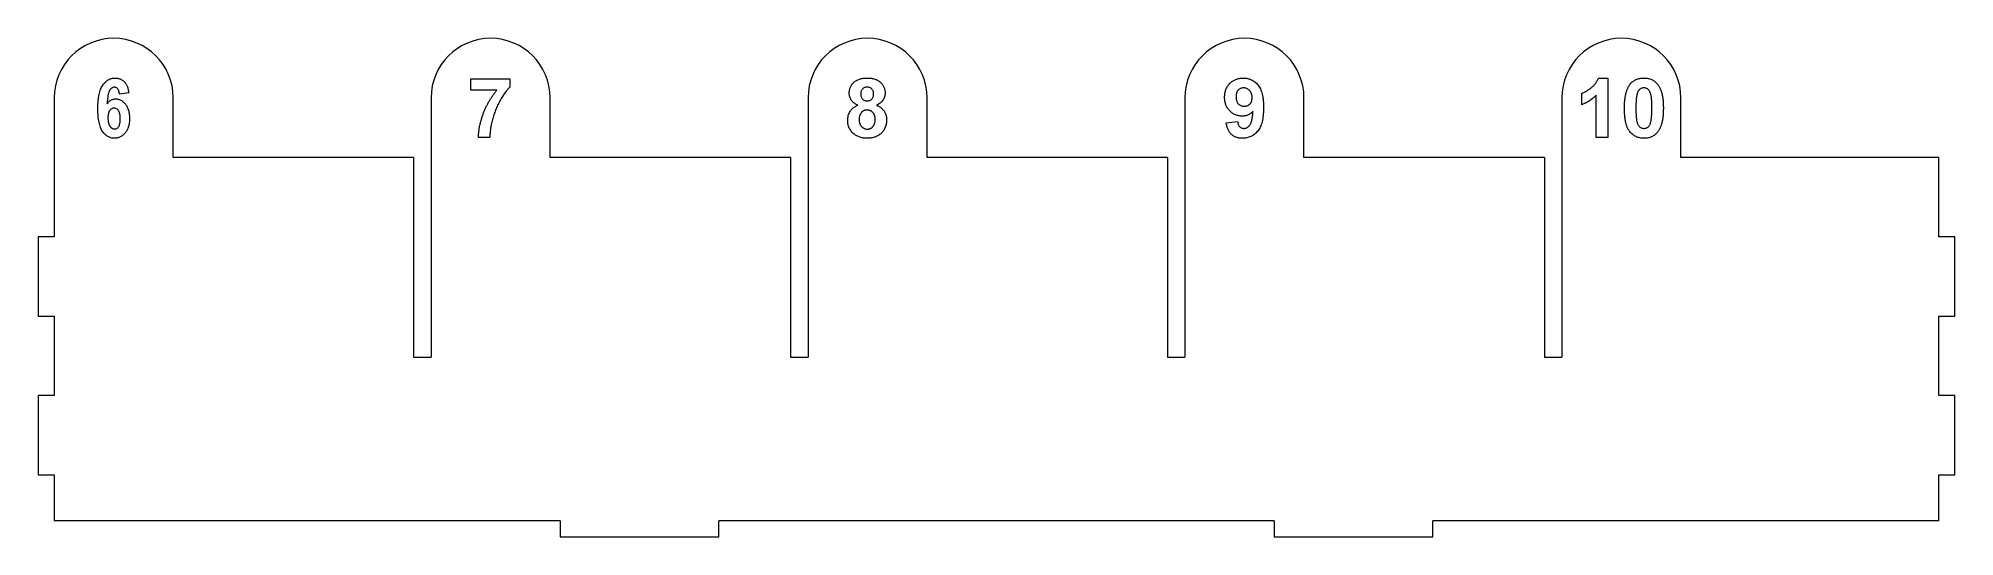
# Model space of a CAD drawing. Header units: millimetres. Extents: x -4 to 479, y 4 to 130.
import ezdxf

# ---------------------------------------------------------------- set-up
doc = ezdxf.new("R2010")
doc.units = ezdxf.units.MM

msp = doc.modelspace()

# ---------------------------------------------------------------- linework, layer by layer
at = {"color": 7, "linetype": 'Continuous', "lineweight": 15}
for p, q in [((18.8, 116.3), (16.46, 115.91)), ((105, 119.81), (114.81, 119.81)), ((105, 116.92), (105, 119.81)), ((111.54, 116.92), (105, 116.92)), ((114.81, 119.81), (114.81, 117.69)), ((385, 113.27), (385, 116.15)), ((389.22, 120), (391.54, 120)), ((391.54, 120), (391.54, 105)), ((0, 115), (0, 80)), ((30, 100), (30, 115)), ((95, 115), (95, 49.6)), ((125, 100), (125, 115)), ((190, 115), (190, 49.6)), ((220, 100), (220, 115)), ((285, 115), (285, 49.6)), ((315, 100), (315, 115)), ((380, 115), (380, 49.6)), ((388.65, 105), (388.65, 115.68)), ((410, 100), (410, 115)), ((295.38, 108.72), (298.27, 109.04)), ((109.81, 105), (106.92, 105)), ((391.54, 105), (388.65, 105)), ((90.6, 100), (30, 100)), ((90.6, 100), (90.6, 49.6)), ((185.6, 100), (125, 100)), ((185.6, 100), (185.6, 49.6)), ((280.6, 100), (220, 100)), ((280.6, 100), (280.6, 49.6)), ((375.6, 100), (315, 100)), ((375.6, 100), (375.6, 49.6)), ((475, 100), (410, 100)), ((475, 80), (475, 100)), ((-4, 80), (-4, 60)), ((0, 80), (-4, 80)), ((479, 80), (475, 80)), ((479, 60), (479, 80)), ((-4, 60), (0, 60)), ((0, 60), (0, 40)), ((475, 60), (479, 60)), ((475, 40), (475, 60)), ((90.6, 49.6), (95, 49.6)), ((185.6, 49.6), (190, 49.6)), ((280.6, 49.6), (285, 49.6)), ((375.6, 49.6), (380, 49.6)), ((-4, 40), (-4, 20)), ((0, 40), (-4, 40)), ((479, 40), (475, 40)), ((479, 20), (479, 40)), ((-4, 20), (0, 20)), ((0, 20), (0, 8.4)), ((475, 20), (479, 20)), ((475, 8.4), (475, 20)), ((127.5, 8.4), (0, 8.4)), ((127.5, 8.4), (127.5, 4.4)), ((167.5, 4.4), (167.5, 8.4)), ((307.5, 8.4), (167.5, 8.4)), ((307.5, 8.4), (307.5, 4.4)), ((475, 8.4), (347.5, 8.4)), ((347.5, 4.4), (347.5, 8.4)), ((127.5, 4.4), (167.5, 4.4)), ((307.5, 4.4), (347.5, 4.4))]:
    msp.add_line(p, q, dxfattribs=at)
for centre in [(15, 115), (110, 115), (205, 115), (300, 115), (395, 115)]:
    msp.add_arc(centre, 15, 0, 180, dxfattribs=at)
for points, knots in [([(11.01, 112.32), (11.01, 112.65), (11.02, 113.28), (11.07, 114.2), (11.17, 115.04), (11.3, 115.82), (11.47, 116.52), (11.68, 117.15), (11.93, 117.71), (12.22, 118.2), (12.54, 118.62), (12.88, 118.99), (13.24, 119.31), (13.63, 119.56), (14.04, 119.76), (14.47, 119.9), (14.92, 119.99), (15.23, 120), (15.39, 120)], [0, 0, 0, 0, 0.0997724, 0.1926307, 0.2784825, 0.3578504, 0.430434, 0.4977119, 0.559453, 0.6163221, 0.6697109, 0.7200398, 0.7682955, 0.8150071, 0.8604504, 0.9058217, 0.9521972, 1, 1, 1, 1]), ([(15.18, 117.66), (15.12, 117.66), (15, 117.66), (14.82, 117.61), (14.66, 117.55), (14.5, 117.46), (14.35, 117.34), (14.21, 117.19), (14.07, 117.02), (13.95, 116.82), (13.83, 116.59), (13.73, 116.3), (13.63, 115.96), (13.55, 115.56), (13.49, 115.11), (13.42, 114.61), (13.38, 114.06), (13.36, 113.67), (13.34, 113.47)], [0, 0, 0, 0, 0.036051, 0.071099, 0.106421, 0.143019, 0.181198, 0.221291, 0.26423, 0.310567, 0.362914, 0.423853, 0.4947, 0.575047, 0.665754, 0.76708, 0.878462, 1, 1, 1, 1]), ([(16.46, 115.91), (16.45, 116.05), (16.42, 116.31), (16.33, 116.66), (16.22, 116.97), (16.08, 117.22), (15.9, 117.42), (15.68, 117.56), (15.44, 117.65), (15.27, 117.66), (15.18, 117.66)], [0, 0, 0, 0, 0.171655, 0.323282, 0.456935, 0.574966, 0.682895, 0.785667, 0.888509, 1, 1, 1, 1]), ([(15.39, 120), (15.5, 120), (15.72, 119.99), (16.03, 119.95), (16.33, 119.88), (16.62, 119.78), (16.89, 119.64), (17.16, 119.49), (17.4, 119.3), (17.64, 119.08), (17.86, 118.84), (18.06, 118.56), (18.23, 118.26), (18.39, 117.92), (18.53, 117.56), (18.64, 117.16), (18.73, 116.74), (18.78, 116.45), (18.8, 116.3)], [0, 0, 0, 0, 0.058659, 0.115582, 0.170707, 0.225262, 0.279884, 0.334919, 0.390447, 0.447803, 0.506743, 0.567538, 0.630844, 0.696745, 0.766415, 0.839905, 0.917894, 1, 1, 1, 1]), ([(106.92, 105), (106.93, 105.26), (106.95, 105.77), (107.02, 106.54), (107.14, 107.32), (107.28, 108.09), (107.47, 108.88), (107.68, 109.66), (107.94, 110.45), (108.23, 111.24), (108.55, 112.02), (108.9, 112.79), (109.27, 113.53), (109.67, 114.25), (110.1, 114.95), (110.55, 115.63), (111.03, 116.29), (111.37, 116.71), (111.54, 116.92)], [0, 0, 0, 0, 0.058953, 0.118561, 0.178523, 0.239353, 0.301026, 0.363774, 0.427383, 0.492334, 0.557476, 0.62196, 0.685889, 0.749255, 0.812267, 0.875036, 0.937534, 1, 1, 1, 1]), ([(114.81, 117.69), (114.71, 117.59), (114.5, 117.37), (114.19, 117.02), (113.89, 116.64), (113.58, 116.23), (113.27, 115.79), (112.97, 115.31), (112.66, 114.79), (112.24, 114.07), (111.75, 113.13), (111.24, 111.95), (110.8, 110.74), (110.5, 109.71), (110.3, 108.89), (110.16, 108.28), (110.05, 107.7), (109.96, 107.12), (109.89, 106.57), (109.84, 106.03), (109.81, 105.51), (109.81, 105.17), (109.81, 105)], [0, 0, 0, 0, 0.031427, 0.064605, 0.099439, 0.136456, 0.175352, 0.216101, 0.258978, 0.304007, 0.395757, 0.487616, 0.579874, 0.672707, 0.718695, 0.763079, 0.805893, 0.847386, 0.8876, 0.926386, 0.963755, 1, 1, 1, 1]), ([(200.38, 116.2), (200.39, 116.34), (200.39, 116.6), (200.45, 116.99), (200.54, 117.36), (200.67, 117.71), (200.84, 118.04), (201.04, 118.36), (201.28, 118.66), (201.56, 118.93), (201.87, 119.18), (202.21, 119.4), (202.58, 119.59), (202.99, 119.74), (203.42, 119.86), (203.89, 119.94), (204.39, 119.99), (204.73, 120), (204.9, 120)], [0, 0, 0, 0, 0.060588, 0.118973, 0.175831, 0.232135, 0.287686, 0.343567, 0.400777, 0.459546, 0.51958, 0.580726, 0.642741, 0.707504, 0.775327, 0.846028, 0.920907, 1, 1, 1, 1]), ([(202.55, 113.16), (202.46, 113.19), (202.28, 113.27), (202.02, 113.4), (201.79, 113.55), (201.57, 113.7), (201.37, 113.86), (201.2, 114.04), (201.03, 114.23), (200.85, 114.49), (200.66, 114.83), (200.5, 115.27), (200.4, 115.73), (200.39, 116.04), (200.38, 116.2)], [0, 0, 0, 0, 0.074845, 0.146911, 0.216512, 0.282333, 0.34654, 0.409365, 0.470779, 0.530736, 0.648995, 0.764529, 0.880748, 1, 1, 1, 1]), ([(204.92, 117.69), (204.8, 117.69), (204.57, 117.68), (204.24, 117.59), (203.95, 117.44), (203.71, 117.23), (203.51, 116.97), (203.37, 116.68), (203.28, 116.34), (203.27, 116.1), (203.27, 115.98)], [0, 0, 0, 0, 0.13476, 0.257747, 0.376379, 0.495459, 0.614324, 0.734951, 0.86198, 1, 1, 1, 1]), ([(203.27, 115.98), (203.27, 115.85), (203.28, 115.6), (203.37, 115.25), (203.51, 114.94), (203.7, 114.68), (203.95, 114.48), (204.23, 114.33), (204.55, 114.25), (204.78, 114.24), (204.89, 114.23)], [0, 0, 0, 0, 0.144102, 0.275997, 0.397647, 0.516215, 0.632499, 0.749124, 0.869144, 1, 1, 1, 1]), ([(204.89, 114.23), (205.01, 114.24), (205.24, 114.25), (205.57, 114.34), (205.85, 114.48), (206.1, 114.69), (206.3, 114.95), (206.44, 115.26), (206.53, 115.61), (206.53, 115.85), (206.54, 115.99)], [0, 0, 0, 0, 0.131009, 0.252583, 0.368363, 0.485362, 0.603738, 0.725976, 0.85584, 1, 1, 1, 1]), ([(204.9, 120), (205.08, 120), (205.42, 119.99), (205.91, 119.94), (206.37, 119.86), (206.81, 119.74), (207.21, 119.59), (207.59, 119.41), (207.93, 119.18), (208.24, 118.93), (208.52, 118.66), (208.76, 118.36), (208.97, 118.04), (209.13, 117.71), (209.26, 117.36), (209.35, 116.99), (209.41, 116.6), (209.42, 116.34), (209.42, 116.2)], [0, 0, 0, 0, 0.078715, 0.152764, 0.223531, 0.290545, 0.355368, 0.417847, 0.478669, 0.539111, 0.598255, 0.655802, 0.71198, 0.767583, 0.82394, 0.880851, 0.939356, 1, 1, 1, 1]), ([(206.54, 115.99), (206.53, 116.11), (206.53, 116.35), (206.44, 116.68), (206.3, 116.98), (206.1, 117.23), (205.86, 117.44), (205.58, 117.59), (205.26, 117.68), (205.04, 117.69), (204.92, 117.69)], [0, 0, 0, 0, 0.140007, 0.267766, 0.389639, 0.510214, 0.628546, 0.746348, 0.867824, 1, 1, 1, 1]), ([(209.42, 116.2), (209.42, 116.04), (209.4, 115.71), (209.29, 115.23), (209.11, 114.78), (208.86, 114.37), (208.54, 113.99), (208.16, 113.66), (207.72, 113.37), (207.4, 113.23), (207.24, 113.16)], [0, 0, 0, 0, 0.125211, 0.24639, 0.365556, 0.487097, 0.609911, 0.734683, 0.864055, 1, 1, 1, 1]), ([(295, 115.12), (295, 115.3), (295.01, 115.65), (295.08, 116.16), (295.18, 116.64), (295.33, 117.1), (295.51, 117.53), (295.74, 117.94), (296.01, 118.32), (296.32, 118.66), (296.66, 118.98), (297.03, 119.25), (297.42, 119.48), (297.84, 119.67), (298.27, 119.82), (298.73, 119.92), (299.21, 119.99), (299.54, 120), (299.71, 120)], [0, 0, 0, 0, 0.0702401, 0.137781, 0.2022781, 0.2652494, 0.3267062, 0.3874493, 0.4479539, 0.5093841, 0.5704959, 0.630509, 0.6895452, 0.7490025, 0.8093527, 0.8708551, 0.9340937, 1, 1, 1, 1]), ([(299.77, 117.5), (299.64, 117.49), (299.39, 117.48), (299.02, 117.38), (298.7, 117.21), (298.46, 117.02), (298.29, 116.83), (298.18, 116.66), (298.09, 116.48), (298.01, 116.27), (297.96, 116.04), (297.91, 115.8), (297.89, 115.53), (297.89, 115.34), (297.88, 115.24)], [0, 0, 0, 0, 0.116432, 0.226623, 0.334817, 0.444791, 0.501477, 0.560592, 0.621726, 0.686881, 0.757556, 0.832367, 0.913624, 1, 1, 1, 1]), ([(299.71, 120), (299.89, 119.99), (300.25, 119.99), (300.77, 119.9), (301.27, 119.76), (301.75, 119.57), (302.19, 119.32), (302.62, 119.02), (303.01, 118.66), (303.39, 118.25), (303.73, 117.78), (304.02, 117.23), (304.27, 116.61), (304.46, 115.92), (304.62, 115.16), (304.73, 114.34), (304.8, 113.44), (304.8, 112.82), (304.81, 112.49)], [0, 0, 0, 0, 0.053428, 0.104767, 0.15499, 0.204591, 0.2542, 0.304645, 0.356754, 0.410519, 0.467065, 0.527275, 0.59174, 0.661417, 0.736574, 0.817931, 0.905566, 1, 1, 1, 1]), ([(301.92, 115.05), (301.92, 115.14), (301.92, 115.33), (301.88, 115.59), (301.83, 115.84), (301.77, 116.08), (301.67, 116.3), (301.56, 116.5), (301.43, 116.69), (301.23, 116.91), (300.95, 117.15), (300.58, 117.35), (300.18, 117.48), (299.91, 117.49), (299.77, 117.5)], [0, 0, 0, 0, 0.078126, 0.151839, 0.221479, 0.288322, 0.353512, 0.416424, 0.478916, 0.541174, 0.661362, 0.77505, 0.886066, 1, 1, 1, 1]), ([(385, 116.15), (385.19, 116.23), (385.59, 116.38), (386.19, 116.7), (386.81, 117.09), (387.33, 117.48), (387.74, 117.83), (388.03, 118.11), (388.3, 118.39), (388.53, 118.69), (388.74, 119), (388.93, 119.32), (389.1, 119.65), (389.18, 119.88), (389.22, 120)], [0, 0, 0, 0, 0.104473, 0.218653, 0.342856, 0.479269, 0.549541, 0.617424, 0.683535, 0.748597, 0.812176, 0.874869, 0.937429, 1, 1, 1, 1]), ([(395.77, 112.43), (395.77, 112.6), (395.77, 112.94), (395.79, 113.44), (395.82, 113.91), (395.86, 114.38), (395.91, 114.82), (395.97, 115.24), (396.05, 115.65), (396.14, 116.04), (396.23, 116.41), (396.35, 116.76), (396.46, 117.09), (396.6, 117.4), (396.74, 117.7), (396.9, 117.98), (397.07, 118.24), (397.19, 118.4), (397.25, 118.48)], [0, 0, 0, 0, 0.081529, 0.159787, 0.235743, 0.308564, 0.379174, 0.446742, 0.511904, 0.574573, 0.634354, 0.692516, 0.748439, 0.802149, 0.853871, 0.90396, 0.952602, 1, 1, 1, 1]), ([(397.25, 118.48), (397.36, 118.6), (397.56, 118.84), (397.92, 119.15), (398.3, 119.41), (398.72, 119.63), (399.17, 119.8), (399.64, 119.91), (400.15, 119.99), (400.5, 120), (400.67, 120)], [0, 0, 0, 0, 0.123958, 0.2447, 0.363941, 0.484152, 0.605999, 0.731306, 0.862758, 1, 1, 1, 1]), ([(398.98, 116.03), (398.95, 115.93), (398.89, 115.72), (398.83, 115.38), (398.78, 115), (398.73, 114.57), (398.7, 114.09), (398.67, 113.57), (398.66, 113), (398.66, 112.6), (398.65, 112.4)], [0, 0, 0, 0, 0.082373, 0.177042, 0.283337, 0.401576, 0.532699, 0.675937, 0.831413, 1, 1, 1, 1]), ([(400.67, 117.5), (400.58, 117.5), (400.4, 117.49), (400.14, 117.43), (399.89, 117.32), (399.65, 117.18), (399.44, 116.99), (399.25, 116.72), (399.1, 116.4), (399.02, 116.16), (398.98, 116.03)], [0, 0, 0, 0, 0.112424, 0.222385, 0.330122, 0.441243, 0.558075, 0.686949, 0.834033, 1, 1, 1, 1]), ([(400.67, 120), (400.85, 120), (401.2, 119.99), (401.71, 119.91), (402.18, 119.79), (402.63, 119.63), (403.05, 119.41), (403.43, 119.14), (403.79, 118.82), (404, 118.58), (404.1, 118.46)], [0, 0, 0, 0, 0.1373231, 0.2673523, 0.3929646, 0.5149204, 0.6341998, 0.7543524, 0.8755755, 1, 1, 1, 1]), ([(402.69, 112.4), (402.69, 112.6), (402.69, 112.99), (402.68, 113.56), (402.66, 114.07), (402.62, 114.53), (402.59, 114.95), (402.53, 115.31), (402.48, 115.62), (402.39, 115.96), (402.27, 116.32), (402.1, 116.69), (401.91, 116.97), (401.69, 117.18), (401.45, 117.32), (401.21, 117.43), (400.95, 117.49), (400.76, 117.5), (400.67, 117.5)], [0, 0, 0, 0, 0.100697, 0.193034, 0.277511, 0.35372, 0.421648, 0.48196, 0.534145, 0.579041, 0.655378, 0.720508, 0.776233, 0.824061, 0.868169, 0.910885, 0.954949, 1, 1, 1, 1]), ([(404.1, 118.46), (404.16, 118.38), (404.29, 118.22), (404.45, 117.96), (404.61, 117.69), (404.75, 117.39), (404.88, 117.08), (405.01, 116.75), (405.11, 116.4), (405.22, 116.03), (405.3, 115.64), (405.37, 115.23), (405.44, 114.8), (405.49, 114.36), (405.53, 113.89), (405.55, 113.41), (405.57, 112.91), (405.58, 112.57), (405.58, 112.4)], [0, 0, 0, 0, 0.0466726, 0.0952506, 0.1448623, 0.1963098, 0.249763, 0.3057748, 0.3632671, 0.4235484, 0.4860327, 0.5514872, 0.6194342, 0.689951, 0.7631478, 0.8390038, 0.9181046, 1, 1, 1, 1]), ([(15.16, 104.81), (15.01, 104.81), (14.72, 104.82), (14.3, 104.91), (13.89, 105.04), (13.51, 105.24), (13.14, 105.48), (12.8, 105.78), (12.48, 106.14), (12.17, 106.55), (11.89, 107.03), (11.66, 107.57), (11.45, 108.19), (11.29, 108.88), (11.16, 109.64), (11.07, 110.47), (11.02, 111.37), (11.01, 111.99), (11.01, 112.32)], [0, 0, 0, 0, 0.045931, 0.090695, 0.134688, 0.179249, 0.224897, 0.272723, 0.322746, 0.375974, 0.433192, 0.495059, 0.56281, 0.636471, 0.716912, 0.804026, 0.89843, 1, 1, 1, 1]), ([(13.34, 113.47), (13.42, 113.57), (13.56, 113.76), (13.79, 114.02), (14.04, 114.24), (14.3, 114.42), (14.57, 114.57), (14.86, 114.67), (15.17, 114.73), (15.37, 114.74), (15.48, 114.74)], [0, 0, 0, 0, 0.14344, 0.278065, 0.404499, 0.525953, 0.643551, 0.760491, 0.878819, 1, 1, 1, 1]), ([(15.09, 112.4), (14.98, 112.39), (14.78, 112.38), (14.48, 112.26), (14.21, 112.06), (14.02, 111.83), (13.88, 111.62), (13.79, 111.44), (13.71, 111.23), (13.65, 111.01), (13.6, 110.77), (13.56, 110.51), (13.54, 110.23), (13.54, 110.04), (13.54, 109.94)], [0, 0, 0, 0, 0.0967458, 0.1930146, 0.2933185, 0.4046645, 0.4652106, 0.5283266, 0.5947301, 0.6652959, 0.7411344, 0.821902, 0.9077748, 1, 1, 1, 1]), ([(16.66, 109.7), (16.65, 109.81), (16.65, 110.03), (16.63, 110.35), (16.6, 110.64), (16.55, 110.91), (16.48, 111.16), (16.41, 111.38), (16.32, 111.58), (16.18, 111.8), (15.99, 112.04), (15.71, 112.25), (15.41, 112.38), (15.2, 112.4), (15.09, 112.4)], [0, 0, 0, 0, 0.098038, 0.189264, 0.273937, 0.352217, 0.425452, 0.492157, 0.554811, 0.613352, 0.719583, 0.816382, 0.907403, 1, 1, 1, 1]), ([(15.48, 114.74), (15.59, 114.74), (15.82, 114.73), (16.16, 114.67), (16.49, 114.56), (16.81, 114.41), (17.11, 114.22), (17.4, 113.99), (17.68, 113.71), (17.95, 113.4), (18.2, 113.06), (18.41, 112.68), (18.59, 112.27), (18.74, 111.84), (18.85, 111.38), (18.93, 110.89), (18.99, 110.38), (18.99, 110.03), (18.99, 109.85)], [0, 0, 0, 0, 0.052027, 0.103403, 0.154252, 0.206014, 0.259611, 0.314745, 0.37337, 0.435081, 0.498783, 0.563646, 0.629694, 0.697689, 0.768507, 0.841971, 0.919342, 1, 1, 1, 1]), ([(200, 109.35), (200.01, 109.55), (200.02, 109.95), (200.14, 110.52), (200.33, 111.07), (200.56, 111.51), (200.77, 111.84), (200.96, 112.07), (201.17, 112.29), (201.4, 112.49), (201.66, 112.68), (201.94, 112.85), (202.23, 113.02), (202.44, 113.11), (202.55, 113.16)], [0, 0, 0, 0, 0.122228, 0.241582, 0.360421, 0.480261, 0.541082, 0.601977, 0.664277, 0.727556, 0.791866, 0.858859, 0.928323, 1, 1, 1, 1]), ([(204.9, 111.92), (204.82, 111.92), (204.66, 111.92), (204.43, 111.88), (204.21, 111.83), (204.01, 111.75), (203.83, 111.64), (203.66, 111.52), (203.51, 111.37), (203.34, 111.14), (203.16, 110.84), (203, 110.45), (202.9, 110.04), (202.89, 109.77), (202.88, 109.63)], [0, 0, 0, 0, 0.072037, 0.139418, 0.203909, 0.266153, 0.326665, 0.387387, 0.448815, 0.511305, 0.636809, 0.757709, 0.878594, 1, 1, 1, 1]), ([(206.92, 109.59), (206.92, 109.68), (206.92, 109.85), (206.89, 110.09), (206.85, 110.32), (206.78, 110.54), (206.7, 110.75), (206.6, 110.94), (206.49, 111.12), (206.35, 111.28), (206.21, 111.43), (206.05, 111.57), (205.88, 111.68), (205.7, 111.77), (205.51, 111.84), (205.32, 111.89), (205.11, 111.92), (204.97, 111.92), (204.9, 111.92)], [0, 0, 0, 0, 0.073811, 0.144537, 0.212615, 0.278536, 0.342029, 0.403351, 0.465453, 0.527123, 0.587877, 0.646434, 0.704682, 0.762122, 0.81951, 0.877816, 0.937463, 1, 1, 1, 1]), ([(207.24, 113.16), (207.34, 113.11), (207.54, 113.03), (207.83, 112.88), (208.09, 112.72), (208.35, 112.54), (208.57, 112.35), (208.78, 112.15), (208.98, 111.93), (209.15, 111.69), (209.31, 111.45), (209.44, 111.2), (209.55, 110.93), (209.65, 110.66), (209.72, 110.38), (209.77, 110.09), (209.8, 109.78), (209.81, 109.58), (209.81, 109.48)], [0, 0, 0, 0, 0.069665, 0.136701, 0.201986, 0.265487, 0.327798, 0.389, 0.449413, 0.510371, 0.570399, 0.630715, 0.690004, 0.750294, 0.810528, 0.872287, 0.935378, 1, 1, 1, 1]), ([(299.4, 110.38), (299.25, 110.39), (298.96, 110.4), (298.54, 110.46), (298.12, 110.56), (297.73, 110.7), (297.34, 110.89), (296.98, 111.12), (296.63, 111.39), (296.29, 111.69), (295.99, 112.03), (295.73, 112.4), (295.5, 112.79), (295.32, 113.21), (295.18, 113.65), (295.07, 114.12), (295.01, 114.61), (295, 114.95), (295, 115.12)], [0, 0, 0, 0, 0.061267, 0.120966, 0.179327, 0.2378, 0.296262, 0.355881, 0.416749, 0.479507, 0.542914, 0.6052, 0.667681, 0.730875, 0.794728, 0.860384, 0.928751, 1, 1, 1, 1]), ([(297.88, 115.24), (297.89, 115.15), (297.89, 114.96), (297.92, 114.68), (297.96, 114.43), (298.03, 114.19), (298.11, 113.98), (298.21, 113.78), (298.33, 113.61), (298.51, 113.4), (298.77, 113.2), (299.12, 113.02), (299.51, 112.9), (299.78, 112.89), (299.92, 112.88)], [0, 0, 0, 0, 0.083344, 0.161075, 0.234446, 0.302518, 0.367088, 0.429054, 0.488247, 0.546063, 0.658507, 0.768377, 0.881404, 1, 1, 1, 1]), ([(302.15, 111.63), (302.06, 111.53), (301.88, 111.34), (301.58, 111.08), (301.26, 110.87), (300.92, 110.69), (300.56, 110.55), (300.19, 110.46), (299.8, 110.39), (299.54, 110.39), (299.4, 110.38)], [0, 0, 0, 0, 0.1301901, 0.2566886, 0.3796569, 0.5012234, 0.6223956, 0.7448946, 0.8707157, 1, 1, 1, 1]), ([(304.81, 112.49), (304.8, 112.17), (304.79, 111.53), (304.72, 110.62), (304.61, 109.78), (304.45, 109), (304.25, 108.3), (303.99, 107.67), (303.69, 107.1), (303.34, 106.61), (302.96, 106.19), (302.55, 105.82), (302.1, 105.51), (301.64, 105.25), (301.14, 105.05), (300.61, 104.91), (300.06, 104.82), (299.68, 104.81), (299.49, 104.81)], [0, 0, 0, 0, 0.092968, 0.179619, 0.259931, 0.334293, 0.403359, 0.467487, 0.527508, 0.583974, 0.637909, 0.690049, 0.740832, 0.791076, 0.841481, 0.892708, 0.945369, 1, 1, 1, 1]), ([(299.89, 107.31), (299.97, 107.31), (300.11, 107.31), (300.31, 107.36), (300.51, 107.42), (300.7, 107.52), (300.88, 107.64), (301.06, 107.79), (301.22, 107.96), (301.38, 108.16), (301.53, 108.41), (301.66, 108.71), (301.78, 109.06), (301.88, 109.47), (301.97, 109.93), (302.05, 110.45), (302.11, 111.02), (302.14, 111.42), (302.15, 111.63)], [0, 0, 0, 0, 0.0397939, 0.0786441, 0.1175749, 0.1568659, 0.1972186, 0.2389184, 0.2836471, 0.330666, 0.3828731, 0.4434977, 0.5126903, 0.590594, 0.6783909, 0.7757338, 0.8827034, 1, 1, 1, 1]), ([(299.92, 112.88), (300.06, 112.89), (300.33, 112.9), (300.7, 113.01), (301.05, 113.18), (301.3, 113.38), (301.49, 113.57), (301.6, 113.74), (301.7, 113.92), (301.78, 114.11), (301.85, 114.32), (301.89, 114.55), (301.92, 114.79), (301.92, 114.96), (301.92, 115.05)], [0, 0, 0, 0, 0.122504, 0.239036, 0.352289, 0.469532, 0.52904, 0.589285, 0.650427, 0.714085, 0.780183, 0.84936, 0.922171, 1, 1, 1, 1]), ([(388.65, 115.68), (388.52, 115.55), (388.26, 115.28), (387.85, 114.91), (387.42, 114.57), (386.97, 114.26), (386.5, 113.97), (386.02, 113.71), (385.52, 113.47), (385.17, 113.34), (385, 113.27)], [0, 0, 0, 0, 0.1265709, 0.2514247, 0.376425, 0.5000935, 0.6241807, 0.7481334, 0.873869, 1, 1, 1, 1]), ([(400.67, 104.81), (400.49, 104.81), (400.14, 104.82), (399.63, 104.9), (399.14, 105.03), (398.68, 105.22), (398.24, 105.45), (397.84, 105.74), (397.46, 106.08), (397.17, 106.41), (396.95, 106.7), (396.8, 106.94), (396.65, 107.19), (396.53, 107.48), (396.4, 107.78), (396.29, 108.1), (396.19, 108.44), (396.1, 108.8), (396.02, 109.19), (395.95, 109.59), (395.9, 110.01), (395.85, 110.46), (395.82, 110.92), (395.79, 111.4), (395.77, 111.91), (395.77, 112.25), (395.77, 112.43)], [0, 0, 0, 0, 0.052409, 0.102698, 0.151428, 0.199593, 0.247225, 0.295496, 0.34477, 0.395913, 0.422466, 0.450208, 0.479008, 0.508969, 0.540574, 0.57368, 0.608385, 0.644555, 0.682462, 0.722219, 0.763823, 0.807353, 0.852522, 0.899675, 0.948823, 1, 1, 1, 1]), ([(398.65, 112.4), (398.66, 112.19), (398.66, 111.8), (398.67, 111.24), (398.69, 110.73), (398.72, 110.26), (398.77, 109.85), (398.81, 109.49), (398.87, 109.17), (398.95, 108.83), (399.08, 108.48), (399.25, 108.12), (399.44, 107.83), (399.66, 107.62), (399.89, 107.48), (400.14, 107.38), (400.4, 107.32), (400.58, 107.31), (400.67, 107.31)], [0, 0, 0, 0, 0.100835, 0.193283, 0.277401, 0.353678, 0.422236, 0.482563, 0.534908, 0.579742, 0.655714, 0.721145, 0.776666, 0.824218, 0.868127, 0.911357, 0.954889, 1, 1, 1, 1]), ([(402.37, 108.78), (402.4, 108.88), (402.45, 109.08), (402.52, 109.42), (402.57, 109.8), (402.61, 110.23), (402.65, 110.71), (402.67, 111.23), (402.69, 111.8), (402.69, 112.19), (402.69, 112.4)], [0, 0, 0, 0, 0.082643, 0.176812, 0.2826379, 0.4012643, 0.5319943, 0.675701, 0.831686, 1, 1, 1, 1]), ([(405.58, 112.4), (405.58, 112.22), (405.57, 111.88), (405.55, 111.39), (405.53, 110.9), (405.49, 110.44), (405.44, 110), (405.37, 109.57), (405.29, 109.16), (405.21, 108.77), (405.11, 108.41), (405, 108.05), (404.88, 107.72), (404.75, 107.4), (404.6, 107.11), (404.45, 106.83), (404.28, 106.57), (404.15, 106.41), (404.09, 106.33)], [0, 0, 0, 0, 0.081774, 0.160286, 0.236029, 0.309118, 0.37953, 0.447377, 0.512357, 0.574749, 0.634941, 0.692941, 0.748708, 0.802702, 0.854279, 0.904229, 0.952735, 1, 1, 1, 1]), ([(13.54, 109.94), (13.54, 109.83), (13.55, 109.62), (13.57, 109.31), (13.6, 109.02), (13.66, 108.75), (13.73, 108.5), (13.82, 108.26), (13.92, 108.05), (14.04, 107.86), (14.17, 107.69), (14.3, 107.55), (14.44, 107.42), (14.58, 107.32), (14.73, 107.24), (14.88, 107.19), (15.04, 107.15), (15.14, 107.15), (15.19, 107.14)], [0, 0, 0, 0, 0.091701, 0.178479, 0.260703, 0.337115, 0.410217, 0.478166, 0.543454, 0.606343, 0.665079, 0.720346, 0.772016, 0.820759, 0.866348, 0.911452, 0.955734, 1, 1, 1, 1]), ([(18.99, 109.85), (18.99, 109.66), (18.98, 109.28), (18.93, 108.74), (18.85, 108.23), (18.72, 107.75), (18.57, 107.3), (18.38, 106.88), (18.16, 106.5), (17.9, 106.15), (17.61, 105.83), (17.31, 105.56), (16.99, 105.32), (16.66, 105.13), (16.31, 104.99), (15.94, 104.88), (15.55, 104.82), (15.29, 104.81), (15.16, 104.81)], [0, 0, 0, 0, 0.081144, 0.157875, 0.230538, 0.300062, 0.366832, 0.431361, 0.494065, 0.555431, 0.614981, 0.672395, 0.72767, 0.781481, 0.834956, 0.88889, 0.943705, 1, 1, 1, 1]), ([(15.19, 107.14), (15.3, 107.15), (15.5, 107.16), (15.78, 107.28), (16.03, 107.48), (16.22, 107.69), (16.34, 107.9), (16.43, 108.09), (16.5, 108.3), (16.56, 108.54), (16.6, 108.79), (16.63, 109.07), (16.65, 109.38), (16.66, 109.59), (16.66, 109.7)], [0, 0, 0, 0, 0.09245, 0.18266, 0.276663, 0.381239, 0.438634, 0.500857, 0.568283, 0.642035, 0.721139, 0.80693, 0.899861, 1, 1, 1, 1]), ([(201.6, 105.88), (201.47, 105.99), (201.22, 106.2), (200.89, 106.57), (200.62, 106.96), (200.39, 107.38), (200.21, 107.83), (200.09, 108.31), (200.01, 108.82), (200, 109.17), (200, 109.35)], [0, 0, 0, 0, 0.126169, 0.249064, 0.368685, 0.489031, 0.610185, 0.73553, 0.864231, 1, 1, 1, 1]), ([(202.88, 109.63), (202.89, 109.53), (202.89, 109.34), (202.92, 109.07), (202.96, 108.82), (203.03, 108.58), (203.11, 108.35), (203.21, 108.14), (203.33, 107.95), (203.47, 107.78), (203.62, 107.62), (203.78, 107.48), (203.95, 107.37), (204.13, 107.28), (204.32, 107.2), (204.52, 107.16), (204.73, 107.12), (204.87, 107.12), (204.94, 107.12)], [0, 0, 0, 0, 0.07914, 0.153668, 0.224788, 0.293153, 0.358059, 0.421441, 0.482493, 0.54349, 0.603504, 0.660793, 0.71724, 0.772156, 0.827706, 0.883864, 0.940622, 1, 1, 1, 1]), ([(204.94, 107.12), (205.01, 107.12), (205.15, 107.12), (205.35, 107.15), (205.54, 107.2), (205.73, 107.27), (205.9, 107.36), (206.06, 107.47), (206.22, 107.6), (206.36, 107.75), (206.5, 107.92), (206.61, 108.11), (206.71, 108.31), (206.78, 108.54), (206.85, 108.78), (206.89, 109.03), (206.92, 109.31), (206.92, 109.5), (206.92, 109.59)], [0, 0, 0, 0, 0.0588948, 0.1150065, 0.1706694, 0.2254687, 0.279613, 0.3341668, 0.390886, 0.4491475, 0.5090122, 0.5701383, 0.6336732, 0.6996041, 0.7683164, 0.8415581, 0.9184244, 1, 1, 1, 1]), ([(209.81, 109.48), (209.8, 109.31), (209.8, 108.98), (209.74, 108.49), (209.63, 108.03), (209.48, 107.6), (209.3, 107.18), (209.07, 106.8), (208.8, 106.43), (208.49, 106.1), (208.15, 105.8), (207.78, 105.53), (207.38, 105.31), (206.95, 105.12), (206.5, 104.98), (206.02, 104.88), (205.51, 104.82), (205.16, 104.81), (204.98, 104.81)], [0, 0, 0, 0, 0.066854, 0.13136, 0.193376, 0.253727, 0.313354, 0.372541, 0.431943, 0.492442, 0.552999, 0.613131, 0.673299, 0.734381, 0.79726, 0.861907, 0.92957, 1, 1, 1, 1]), ([(299.49, 104.81), (299.35, 104.81), (299.08, 104.82), (298.68, 104.86), (298.3, 104.94), (297.95, 105.05), (297.61, 105.18), (297.29, 105.35), (297, 105.55), (296.72, 105.78), (296.48, 106.05), (296.25, 106.34), (296.04, 106.66), (295.87, 107.02), (295.7, 107.4), (295.57, 107.81), (295.46, 108.26), (295.41, 108.56), (295.38, 108.72)], [0, 0, 0, 0, 0.066042, 0.129578, 0.190639, 0.249641, 0.306923, 0.363414, 0.420189, 0.476892, 0.534398, 0.593331, 0.653964, 0.716632, 0.782447, 0.851263, 0.923644, 1, 1, 1, 1]), ([(298.27, 109.04), (298.29, 108.9), (298.32, 108.64), (298.44, 108.28), (298.58, 107.97), (298.78, 107.73), (299.01, 107.54), (299.27, 107.4), (299.57, 107.32), (299.79, 107.31), (299.89, 107.31)], [0, 0, 0, 0, 0.1576428, 0.2979772, 0.4243479, 0.5399023, 0.6512049, 0.7608289, 0.8758863, 1, 1, 1, 1]), ([(400.67, 107.31), (400.77, 107.31), (400.95, 107.32), (401.21, 107.38), (401.46, 107.48), (401.69, 107.63), (401.91, 107.82), (402.09, 108.09), (402.25, 108.41), (402.33, 108.65), (402.37, 108.78)], [0, 0, 0, 0, 0.113638, 0.222386, 0.331252, 0.44131, 0.558128, 0.686986, 0.834053, 1, 1, 1, 1]), ([(404.09, 106.33), (403.99, 106.21), (403.78, 105.97), (403.43, 105.66), (403.04, 105.39), (402.63, 105.18), (402.18, 105.01), (401.7, 104.89), (401.2, 104.82), (400.85, 104.81), (400.67, 104.81)], [0, 0, 0, 0, 0.123954, 0.244691, 0.363928, 0.483447, 0.606014, 0.731315, 0.862763, 1, 1, 1, 1]), ([(204.98, 104.81), (204.82, 104.81), (204.49, 104.82), (204.01, 104.87), (203.56, 104.95), (203.12, 105.07), (202.71, 105.22), (202.32, 105.41), (201.94, 105.62), (201.71, 105.79), (201.6, 105.88)], [0, 0, 0, 0, 0.137825, 0.269593, 0.397834, 0.521619, 0.643406, 0.76291, 0.881166, 1, 1, 1, 1])]:
    msp.add_open_spline(points, degree=3, knots=knots, dxfattribs=at)

doc.saveas('drawing.dxf')
